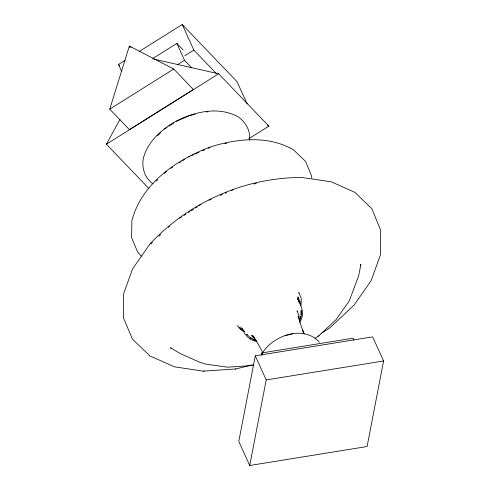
<?xml version="1.0" encoding="UTF-8"?>
<svg xmlns="http://www.w3.org/2000/svg" width="490" height="490" viewBox="0 0 490 490"><rect width="100%" height="100%" fill="white"/><g stroke="black" fill="none" stroke-linecap="round" stroke-linejoin="round"><path stroke-width="0.73" d="M249.392 140.201C250.843 131.197 245.839 122.488 238.759 117.245L238.422 116.994C218.907 106.036 194.904 111.628 175.99 121.171C161.363 129.531 147.465 141.745 143.233 158.693L143.209 159.103C141.751 168.425 145.04 178.44 153.039 183.891M298.183 317.434L298.202 316.007L300.774 324.858L303.978 333.531M299.059 319.4L299.108 315.701L297.038 310.795L297.504 311.83M300.26 305.533L300.296 302.759L297.822 296.879L298.294 297.914M301.105 314.831L301.16 310.421L301.166 316.466L299.255 321.942M255.278 355.826L238.783 441.392L249.722 465.5L367.102 446.531L383.59 360.965L372.657 336.857L255.278 355.826L266.211 379.934L249.722 465.5M261.409 355.164L261.844 352.923L353.039 338.186L353.976 340.25M109.748 109.141L129.354 46.035L173.742 69.004L193.391 89.511L129.397 129.648L109.748 109.141L173.742 69.004M300.633 305.852L301.148 304.431L301.228 298.416L298.747 292.487L299.059 293.173M299.611 319.658L300.848 316.246M360.413 265.696L360.922 264.282L358.643 275.876L349.29 300.866L336.079 319.633L318.935 335.742L315.101 338.229M148.666 188.301L106.41 144.207L119.995 119.364M262.181 353.339C273.206 335.307 303.469 324.686 319.388 342.143M299.5 322.322C305.319 314.813 301.503 305.644 297.448 298.367L299.39 303.071M157.474 135.656L160.696 132.631M156.12 181.208L157.768 179.652M164.377 173.448L166.576 171.378M150.742 243.971L152.402 242.415M159.036 236.18L160.696 234.624M168.431 227.354L169.54 226.313M164.456 129.097L167.035 127.4M168.891 126.193L173.821 122.984M170.826 168.297L172.719 167.066M179.646 162.558L180.902 161.737M182.164 160.916L184.681 159.281M179.677 218.258L181.563 217.027M184.075 215.392L185.961 214.167M188.472 212.531L189.728 211.711M190.99 210.896L193.501 209.261M195.388 208.036L197.274 206.805M199.154 205.579L201.041 204.355M321.005 333.61L329.972 327.779L354.129 305.056L371.083 280.733L380.405 255.014L380.693 230.367L371.824 208.697L354.901 192.368L331.246 181.821L301.901 177.484C244.841 177.368 188.705 202.352 149.909 244.069L132.619 268.826L123.596 293.694L123.327 317.551L132.429 339.123L149.958 355.961L174.495 366.845L203.283 371.138L235.99 368.946L252.179 364.854M318.304 336.146L318.935 335.742M121.649 71.387L118.513 64.472L124.95 60.435M139.117 51.554L182.243 24.5L237.08 81.72L247.119 103.843M152.923 58.42L176.865 43.402L183.162 49.968M184.834 55.731L193.85 50.078L216.525 73.739M177.405 64.747L184.528 60.288L191.872 67.951M106.41 144.207L218.675 73.788L268.857 126.151L248.859 138.701M176.29 121.379L189.33 115.665M188.528 156.923L189.93 156.31M191.333 155.697L193.434 154.773M194.836 154.16L199.038 152.317M202.542 150.785L204.642 149.867M208.146 148.329L210.247 147.41M209.15 200.269L211.245 199.35M220.335 195.369L222.429 194.45M225.229 193.225L226.625 192.613M231.519 190.469L233.614 189.55M190.04 115.487L195.002 114.231M224.72 143.748L226.888 143.203M254.163 183.964L256.374 183.401M292.885 333.696L284.941 335.705M253.612 364.891L250.696 365.632L227.532 367.182L205.145 364.009L198.946 361.914L180.749 353.805L170.342 347.765L171.733 348.39M266.211 379.934L383.59 360.965M235.476 368.982L235.99 368.946M203.283 371.138L204.085 371.077M206.584 111.99L208.042 111.892M256.944 341.395C249.667 340.728 244.155 334.927 242.329 328.067M153.052 58.941L218.675 73.788M244.522 331.626L241.827 330.419L237.252 325.617M250.366 337.788L252.313 338.657M253.606 339.233L255.553 340.103M256.846 341.077L251.003 338.443L246.721 334.272L247.395 334.964M267.534 125.385L268.857 126.151M131.21 47.365L129.354 46.035L129.483 47.548M253.961 336.808L252.95 335.834L257.936 343.625L262.364 351.765M254.782 338.29L251.633 335.252L252.105 336.287L255.253 339.325M244.436 331.369L241.484 328.521L240.608 326.885M239.383 327.675L241.515 329.733M141.371 256.111L137.555 251.946L131.626 237.619L131.865 220.684C141.573 183.579 176.235 159.82 210.333 146.957C237.191 138.486 268.177 135.142 293.516 149.873L305.57 161.424L311.493 175.751L311.903 178.238M118.513 64.472L119.572 65.574M182.243 24.5L193.85 50.078M176.865 43.402L184.528 60.288M261.844 352.923L262.781 354.987M304.021 333.537L302.557 330.107L304.125 333.88M299.641 301.025L299.825 301.724"/></g></svg>
